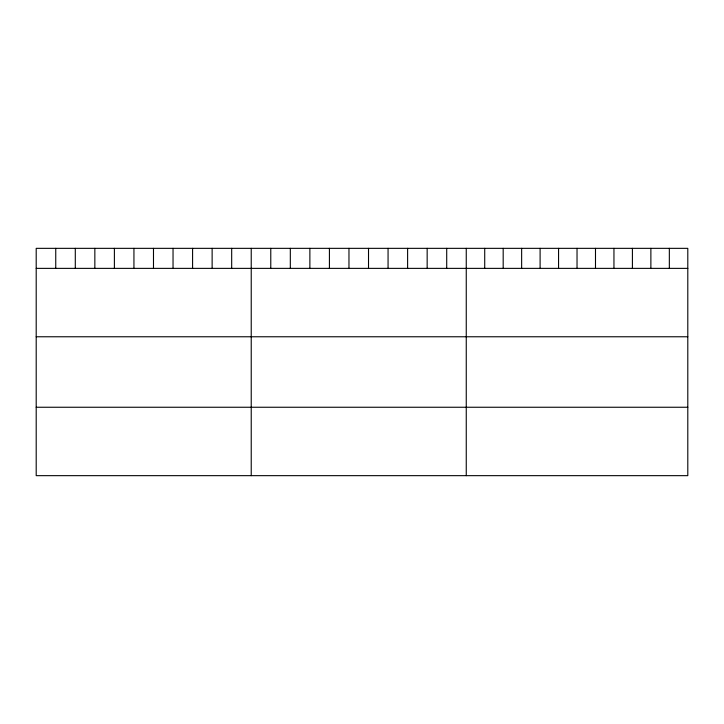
<?xml version="1.0" encoding="UTF-8"?>
<svg xmlns="http://www.w3.org/2000/svg" width="724" height="724" viewBox="0 0 724 724"><rect width="100%" height="100%" fill="white"/><g stroke="black" fill="none" stroke-linecap="round" stroke-linejoin="round"><path stroke-width="1.09" d="M687.8 268.369L687.8 475.659L36.2 475.659L36.2 248.341L687.8 248.341L687.8 268.369L36.2 268.369M36.2 336.769L687.8 336.769M36.2 407.25L687.8 407.25M669.338 248.341L669.338 268.369M650.876 248.341L650.876 268.369M632.414 248.341L632.414 268.369M613.952 248.341L613.952 268.369M595.49 248.341L595.49 268.369M577.028 248.341L577.028 268.369M558.566 248.341L558.566 268.369M540.104 248.341L540.104 268.369M521.642 248.341L521.642 268.369M503.18 248.341L503.18 268.369M484.718 248.341L484.718 268.369M466.256 248.341L466.256 475.659M446.708 248.341L446.708 268.369M427.16 248.341L427.16 268.369M407.612 248.341L407.612 268.369M388.064 248.341L388.064 268.369M368.516 248.341L368.516 268.369M348.968 248.341L348.968 268.369M329.42 248.341L329.42 268.369M309.872 248.341L309.872 268.369M290.324 248.341L290.324 268.369M270.776 248.341L270.776 268.369M251.228 248.341L251.228 475.659M231.68 248.341L231.68 268.369M212.132 248.341L212.132 268.369M192.584 248.341L192.584 268.369M173.036 248.341L173.036 268.369M153.488 248.341L153.488 268.369M133.94 248.341L133.94 268.369M114.392 248.341L114.392 268.369M94.844 248.341L94.844 268.369M75.296 248.341L75.296 268.369M55.748 248.341L55.748 268.369"/></g></svg>
